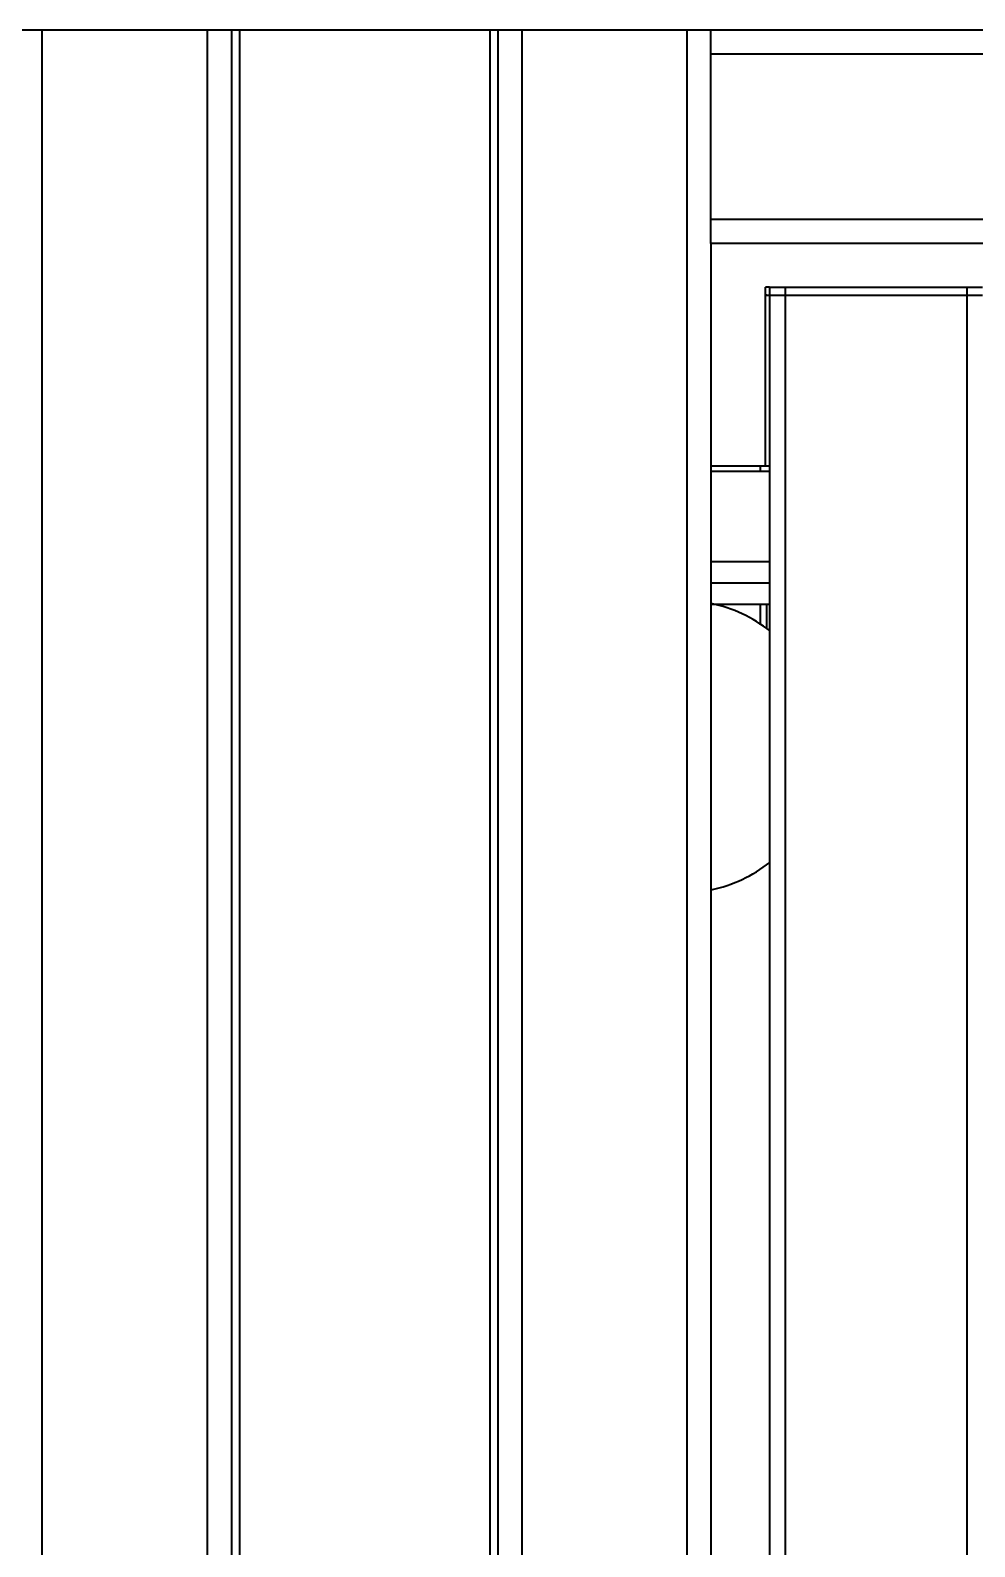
# Model space of a CAD drawing. Header units: millimetres. Extents: x 32496 to 166256, y 3504 to 23939.
# Drawn here: x 44209 to 44563, y 17153 to 17722 of the extents above; entities that cross this region are included whole.
import ezdxf

# ---------------------------------------------------------------- set-up
doc = ezdxf.new("R2010")
doc.units = ezdxf.units.MM
doc.layers.get('0').update_dxf_attribs({"lineweight": 35})

msp = doc.modelspace()

# ---------------------------------------------------------------- linework, layer by layer
at = {"linetype": 'Continuous'}
for p, q in [((52008.64, 17722.349), (40048.64, 17722.349)), ((44213.14, 15203.349), (44213.14, 17722.349)), ((44275.14, 15203.349), (44275.14, 17722.349)), ((44284.14, 17722.349), (44284.14, 15203.349)), ((44384.14, 17722.349), (44284.14, 17722.349)), ((44287.14, 17722.349), (44287.14, 15203.349)), ((44381.14, 17722.349), (44381.14, 15203.349)), ((44384.14, 17722.349), (44384.14, 15203.349)), ((44393.14, 17722.349), (44393.14, 15203.349)), ((44455.14, 17722.349), (44455.14, 15203.349)), ((44464.14, 17642.349), (44464.14, 17722.349)), ((45386.64, 17713.349), (44464.14, 17713.349)), ((44601.14, 17651.349), (44464.14, 17651.349)), ((44464.14, 17642.349), (44464.14, 15283.349)), ((44632.688, 17642.349), (44464.14, 17642.349)), ((44484.64, 17622.849), (44484.64, 17625.849)), ((44486.14, 17625.849), (44484.64, 17625.849)), ((44486.14, 17625.849), (44486.14, 17622.849)), ((44486.14, 17625.849), (44566.14, 17625.849)), ((44492.14, 17622.849), (44492.14, 17625.849)), ((44560.14, 17625.849), (44560.14, 17622.849)), ((44484.64, 17558.849), (44484.64, 17622.849)), ((44485.104, 17622.849), (44484.64, 17622.849)), ((44484.64, 17622.849), (44486.14, 17622.849)), ((44486.14, 17622.849), (44486.14, 15302.849)), ((44486.14, 17622.849), (44566.14, 17622.849)), ((44486.14, 17622.849), (44566.14, 17622.849)), ((44492.14, 15302.849), (44492.14, 17622.849)), ((44560.14, 17622.849), (44560.14, 15302.849)), ((44464.14, 17558.849), (44486.14, 17558.849)), ((44464.14, 17556.849), (44486.14, 17556.849)), ((44482.64, 17558.849), (44482.64, 17556.849)), ((44464.14, 17522.849), (44486.14, 17522.849)), ((44464.14, 17514.849), (44486.14, 17514.849)), ((44464.14, 17506.849), (44486.14, 17506.849)), ((44482.64, 17506.849), (44482.64, 17499.081)), ((44485.14, 17497.593), (44485.14, 17506.849))]:
    msp.add_line(p, q, dxfattribs=at)
for start, end in [(52.25023, 77.79511), (282.21351, 307.70851)]:
    msp.add_arc((44452.64, 17453.349), 55, start, end, dxfattribs=at)

doc.saveas('drawing.dxf')
